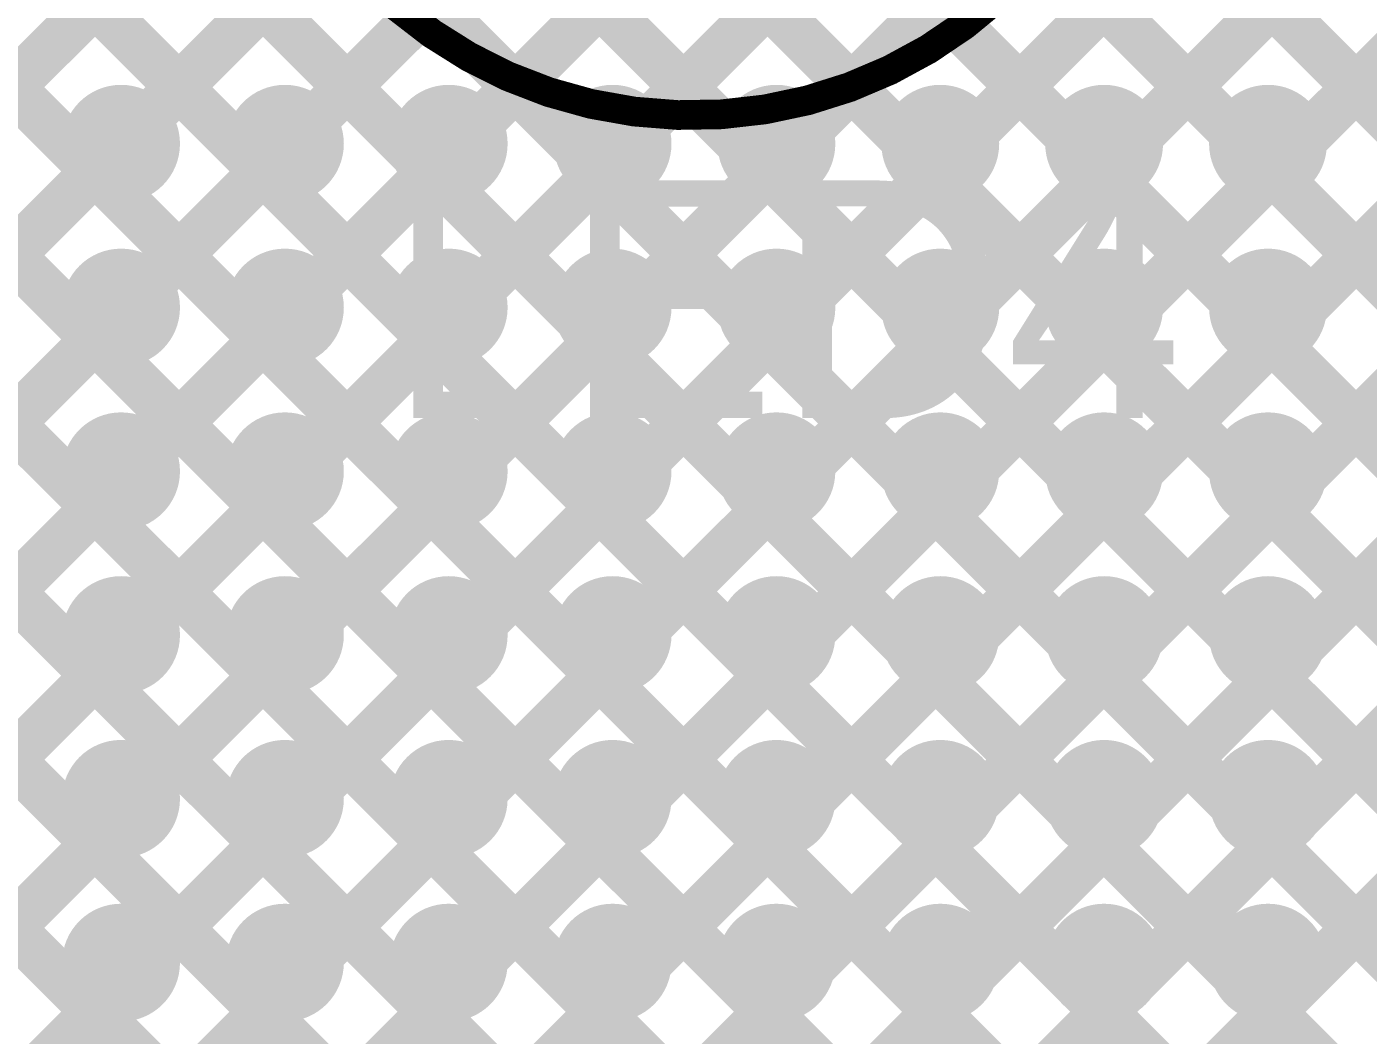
# Model space of a CAD drawing. Header units: millimetres. Extents: x -0.28 to 3.03, y -0.05 to 3.12.
# Drawn here: x 0.8594 to 1.085, y 0.2392 to 0.4088 of the extents above; entities that cross this region are included whole.
import ezdxf

# ---------------------------------------------------------------- set-up
doc = ezdxf.new("R2010")
doc.units = ezdxf.units.MM
doc.header["$MEASUREMENT"] = 0
for name, color, linetype in [('BottomLayer', 5, 'Continuous'), ('BottomSolder', 6, 'Continuous'), ('PadHoleLayer', 156, 'Continuous'), ('TopLayer', 1, 'Continuous'), ('TopOverlay', 2, 'Continuous'), ('TopSolder', 216, 'Continuous'), ('ViaHoleLayer', 16, 'Continuous')]:
    doc.layers.add(name, color=color, linetype=linetype)

# ---------------------------------------------------------------- blocks, each defined once
blk = doc.blocks.new('TH_LED_2')
at = {"layer": 'BottomLayer'}
blk.add_hatch(color=5, dxfattribs=at).paths.add_polyline_path([(-0.0815, 0.0315), (-0.0185, 0.0315), (-0.0185, -0.0315), (-0.0815, -0.0315)])
h = blk.add_hatch(color=5, dxfattribs=at)
edge = h.paths.add_edge_path()
edge.add_arc((0.05, 0), 0.0315, 0, 360)
at = {"layer": 'BottomSolder'}
blk.add_hatch(color=6, dxfattribs=at).paths.add_polyline_path([(-0.0855, 0.0355), (-0.0145, 0.0355), (-0.0145, -0.0355), (-0.0855, -0.0355)])
h = blk.add_hatch(color=6, dxfattribs=at)
edge = h.paths.add_edge_path()
edge.add_arc((0.05, 0), 0.0355, 0, 360)
at = {"layer": 'PadHoleLayer'}
h = blk.add_hatch(color=156, dxfattribs=at)
edge = h.paths.add_edge_path()
edge.add_arc((-0.05, 0), 0.01772, 0, 360)
h = blk.add_hatch(color=156, dxfattribs=at)
edge = h.paths.add_edge_path()
edge.add_arc((0.05, 0), 0.01772, 0, 360)
at = {"layer": 'TopLayer'}
blk.add_hatch(color=1, dxfattribs=at).paths.add_polyline_path([(-0.0815, 0.0315), (-0.0185, 0.0315), (-0.0185, -0.0315), (-0.0815, -0.0315)])
h = blk.add_hatch(color=1, dxfattribs=at)
edge = h.paths.add_edge_path()
edge.add_arc((0.05, 0), 0.0315, 0, 360)
at = {"layer": 'TopOverlay'}
h = blk.add_hatch(color=2, dxfattribs=at)
edge = h.paths.add_edge_path()
edge.add_arc((-0.05954, 0.05023), 0.0025, 0, 360)
h = blk.add_hatch(color=2, dxfattribs=at)
edge = h.paths.add_edge_path()
edge.add_arc((0.06927, 0.03565), 0.0025, 0, 360)
h = blk.add_hatch(color=2, dxfattribs=at)
edge = h.paths.add_edge_path()
edge.add_arc((0.098, 0.004), 0.0025, 0, 360)
for points in [[(0.1005, -0.012), (0.0955, -0.012), (0.0955, 0.004), (0.1005, 0.004)], [(-0.106, -0.0065), (-0.106, -0.0015), (-0.09, -0.0015), (-0.09, -0.0065)], [(0.09, -0.0065), (0.09, -0.0015), (0.106, -0.0015), (0.106, -0.0065)]]:
    blk.add_hatch(color=2, dxfattribs=at).paths.add_polyline_path(points)
h = blk.add_hatch(color=2, dxfattribs=at)
edge = h.paths.add_edge_path()
edge.add_arc((-0.106, -0.004), 0.0025, 0, 360)
h = blk.add_hatch(color=2, dxfattribs=at)
edge = h.paths.add_edge_path()
edge.add_arc((-0.09, -0.004), 0.0025, 0, 360)
h = blk.add_hatch(color=2, dxfattribs=at)
edge = h.paths.add_edge_path()
edge.add_arc((0.09, -0.004), 0.0025, 0, 360)
h = blk.add_hatch(color=2, dxfattribs=at)
edge = h.paths.add_edge_path()
edge.add_arc((0.106, -0.004), 0.0025, 0, 360)
h = blk.add_hatch(color=2, dxfattribs=at)
edge = h.paths.add_edge_path()
edge.add_arc((0.098, -0.012), 0.0025, 0, 360)
h = blk.add_hatch(color=2, dxfattribs=at)
edge = h.paths.add_edge_path()
edge.add_arc((0.06927, -0.03565), 0.0025, 0, 360)
h = blk.add_hatch(color=2, dxfattribs=at)
edge = h.paths.add_edge_path()
edge.add_arc((-0.05954, -0.05023), 0.0025, 0, 360)
at = {"layer": 'TopSolder'}
blk.add_hatch(color=216, dxfattribs=at).paths.add_polyline_path([(-0.0855, 0.0355), (-0.0145, 0.0355), (-0.0145, -0.0355), (-0.0855, -0.0355)])
h = blk.add_hatch(color=216, dxfattribs=at)
edge = h.paths.add_edge_path()
edge.add_arc((0.05, 0), 0.0355, 0, 360)
at = {"layer": 'TopOverlay', "const_width": 0.005}
for points in [[(-0.05954, 0.05023, -0.552963), (0.06927, 0.03565)], [(0.06927, -0.03565, -0.552963), (-0.05954, -0.05023)]]:
    blk.add_lwpolyline(points, format="xyb", dxfattribs=at)
at = {"layer": 'TopOverlay'}
for centre in [(-0.05954, 0.05023), (0.06927, 0.03565), (0.098, 0.004), (-0.106, -0.004), (-0.09, -0.004), (0.09, -0.004), (0.106, -0.004), (0.098, -0.012), (0.06927, -0.03565), (-0.05954, -0.05023)]:
    blk.add_circle(centre, 0.0025, dxfattribs=at)

msp = doc.modelspace()

# ---------------------------------------------------------------- hatches: boundary and pattern name
at = {"layer": 'BottomLayer'}
for points in [[(0.53961, 0.56867), (0.54527, 0.57433), (1.06586, 0.05373), (1.0602, 0.04808)], [(0.56789, 0.56867), (0.57355, 0.57433), (1.09415, 0.05373), (1.08849, 0.04808)], [(0.59618, 0.56867), (0.60184, 0.57433), (1.12243, 0.05373), (1.11677, 0.04808)], [(0.62446, 0.56867), (0.63012, 0.57433), (1.15071, 0.05373), (1.14506, 0.04808)], [(0.65275, 0.56867), (0.6584, 0.57433), (1.179, 0.05373), (1.17334, 0.04808)], [(0.68103, 0.56867), (0.68669, 0.57433), (1.20728, 0.05373), (1.20163, 0.04808)], [(0.70932, 0.56867), (0.71497, 0.57433), (1.23557, 0.05373), (1.22991, 0.04808)], [(0.96067, 0.45874), (0.96632, 0.4644), (1.37699, 0.05373), (1.37133, 0.04808)], [(0.72483, 0.09145), (0.71917, 0.09711), (1.08289, 0.46083), (1.08855, 0.45517)], [(0.73162, 0.06996), (0.72596, 0.07562), (1.11118, 0.46083), (1.11683, 0.45517)], [(0.75254, 0.06259), (0.74688, 0.06825), (1.13946, 0.46083), (1.14512, 0.45517)], [(0.76668, 0.04845), (0.76102, 0.05411), (1.16774, 0.46083), (1.1734, 0.45517)], [(0.79459, 0.04808), (0.78893, 0.05373), (1.19603, 0.46083), (1.20169, 0.45517)], [(0.82287, 0.04808), (0.81722, 0.05373), (1.22431, 0.46083), (1.22997, 0.45517)], [(0.85116, 0.04808), (0.8455, 0.05373), (1.2526, 0.46083), (1.25825, 0.45517)], [(0.87944, 0.04808), (0.87379, 0.05373), (1.28088, 0.46083), (1.28654, 0.45517)], [(0.6957, 0.14717), (0.69004, 0.15283), (0.98567, 0.44846), (0.99132, 0.4428)], [(1.04139, 0.43458), (1.04705, 0.44024), (1.43356, 0.05373), (1.4279, 0.04808)], [(0.72398, 0.14717), (0.71832, 0.15283), (1.00202, 0.43652), (1.00767, 0.43087)], [(0.96067, 0.43046), (0.96632, 0.43611), (1.3487, 0.05373), (1.34305, 0.04808)], [(0.61084, 0.14717), (0.60519, 0.15283), (0.88569, 0.43333), (0.89135, 0.42768)], [(0.63913, 0.14717), (0.63347, 0.15283), (0.91397, 0.43333), (0.91963, 0.42768)], [(0.66741, 0.14717), (0.66175, 0.15283), (0.94226, 0.43333), (0.94792, 0.42768)], [(0.72483, 0.11974), (0.71917, 0.12539), (1.02835, 0.43457), (1.034, 0.42891)], [(0.8786, 0.42768), (0.88425, 0.43333), (1.26385, 0.05373), (1.2582, 0.04808)], [(0.90688, 0.42768), (0.91254, 0.43333), (1.29214, 0.05373), (1.28648, 0.04808)], [(0.93516, 0.42768), (0.94082, 0.43333), (1.32042, 0.05373), (1.31476, 0.04808)], [(1.01998, 0.42771), (1.02564, 0.43337), (1.40527, 0.05373), (1.39962, 0.04808)]]:
    msp.add_hatch(color=5, dxfattribs=at).paths.add_polyline_path(points)
h = msp.add_hatch(color=5, dxfattribs=at)
edge = h.paths.add_edge_path()
edge.add_arc((0.87524, 0.38917), 0.00886, 0, 360)
h = msp.add_hatch(color=5, dxfattribs=at)
edge = h.paths.add_edge_path()
edge.add_arc((0.9028, 0.38917), 0.00886, 0, 360)
h = msp.add_hatch(color=5, dxfattribs=at)
edge = h.paths.add_edge_path()
edge.add_arc((0.93035, 0.38917), 0.00886, 0, 360)
h = msp.add_hatch(color=5, dxfattribs=at)
edge = h.paths.add_edge_path()
edge.add_arc((0.95791, 0.38917), 0.00886, 0, 360)
h = msp.add_hatch(color=5, dxfattribs=at)
edge = h.paths.add_edge_path()
edge.add_arc((0.98547, 0.38917), 0.00886, 0, 360)
h = msp.add_hatch(color=5, dxfattribs=at)
edge = h.paths.add_edge_path()
edge.add_arc((1.01303, 0.38917), 0.00886, 0, 360)
h = msp.add_hatch(color=5, dxfattribs=at)
edge = h.paths.add_edge_path()
edge.add_arc((1.04059, 0.38917), 0.00886, 0, 360)
h = msp.add_hatch(color=5, dxfattribs=at)
edge = h.paths.add_edge_path()
edge.add_arc((1.06815, 0.38917), 0.00886, 0, 360)
h = msp.add_hatch(color=5, dxfattribs=at)
edge = h.paths.add_edge_path()
edge.add_arc((0.87524, 0.36161), 0.00886, 0, 360)
h = msp.add_hatch(color=5, dxfattribs=at)
edge = h.paths.add_edge_path()
edge.add_arc((0.9028, 0.36161), 0.00886, 0, 360)
h = msp.add_hatch(color=5, dxfattribs=at)
edge = h.paths.add_edge_path()
edge.add_arc((0.93035, 0.36161), 0.00886, 0, 360)
h = msp.add_hatch(color=5, dxfattribs=at)
edge = h.paths.add_edge_path()
edge.add_arc((0.95791, 0.36161), 0.00886, 0, 360)
h = msp.add_hatch(color=5, dxfattribs=at)
edge = h.paths.add_edge_path()
edge.add_arc((0.98547, 0.36161), 0.00886, 0, 360)
h = msp.add_hatch(color=5, dxfattribs=at)
edge = h.paths.add_edge_path()
edge.add_arc((1.01303, 0.36161), 0.00886, 0, 360)
h = msp.add_hatch(color=5, dxfattribs=at)
edge = h.paths.add_edge_path()
edge.add_arc((1.04059, 0.36161), 0.00886, 0, 360)
h = msp.add_hatch(color=5, dxfattribs=at)
edge = h.paths.add_edge_path()
edge.add_arc((1.06815, 0.36161), 0.00886, 0, 360)
h = msp.add_hatch(color=5, dxfattribs=at)
edge = h.paths.add_edge_path()
edge.add_arc((0.87524, 0.33406), 0.00886, 0, 360)
h = msp.add_hatch(color=5, dxfattribs=at)
edge = h.paths.add_edge_path()
edge.add_arc((0.9028, 0.33406), 0.00886, 0, 360)
h = msp.add_hatch(color=5, dxfattribs=at)
edge = h.paths.add_edge_path()
edge.add_arc((0.93035, 0.33406), 0.00886, 0, 360)
h = msp.add_hatch(color=5, dxfattribs=at)
edge = h.paths.add_edge_path()
edge.add_arc((0.95791, 0.33406), 0.00886, 0, 360)
h = msp.add_hatch(color=5, dxfattribs=at)
edge = h.paths.add_edge_path()
edge.add_arc((0.98547, 0.33406), 0.00886, 0, 360)
h = msp.add_hatch(color=5, dxfattribs=at)
edge = h.paths.add_edge_path()
edge.add_arc((1.01303, 0.33406), 0.00886, 0, 360)
h = msp.add_hatch(color=5, dxfattribs=at)
edge = h.paths.add_edge_path()
edge.add_arc((1.04059, 0.33406), 0.00886, 0, 360)
h = msp.add_hatch(color=5, dxfattribs=at)
edge = h.paths.add_edge_path()
edge.add_arc((1.06815, 0.33406), 0.00886, 0, 360)
h = msp.add_hatch(color=5, dxfattribs=at)
edge = h.paths.add_edge_path()
edge.add_arc((0.87524, 0.3065), 0.00886, 0, 360)
h = msp.add_hatch(color=5, dxfattribs=at)
edge = h.paths.add_edge_path()
edge.add_arc((0.9028, 0.3065), 0.00886, 0, 360)
h = msp.add_hatch(color=5, dxfattribs=at)
edge = h.paths.add_edge_path()
edge.add_arc((0.93035, 0.3065), 0.00886, 0, 360)
h = msp.add_hatch(color=5, dxfattribs=at)
edge = h.paths.add_edge_path()
edge.add_arc((0.95791, 0.3065), 0.00886, 0, 360)
h = msp.add_hatch(color=5, dxfattribs=at)
edge = h.paths.add_edge_path()
edge.add_arc((0.98547, 0.3065), 0.00886, 0, 360)
h = msp.add_hatch(color=5, dxfattribs=at)
edge = h.paths.add_edge_path()
edge.add_arc((1.01303, 0.3065), 0.00886, 0, 360)
h = msp.add_hatch(color=5, dxfattribs=at)
edge = h.paths.add_edge_path()
edge.add_arc((1.04059, 0.3065), 0.00886, 0, 360)
h = msp.add_hatch(color=5, dxfattribs=at)
edge = h.paths.add_edge_path()
edge.add_arc((1.06815, 0.3065), 0.00886, 0, 360)
h = msp.add_hatch(color=5, dxfattribs=at)
edge = h.paths.add_edge_path()
edge.add_arc((0.87524, 0.27894), 0.00886, 0, 360)
h = msp.add_hatch(color=5, dxfattribs=at)
edge = h.paths.add_edge_path()
edge.add_arc((0.9028, 0.27894), 0.00886, 0, 360)
h = msp.add_hatch(color=5, dxfattribs=at)
edge = h.paths.add_edge_path()
edge.add_arc((0.93035, 0.27894), 0.00886, 0, 360)
h = msp.add_hatch(color=5, dxfattribs=at)
edge = h.paths.add_edge_path()
edge.add_arc((0.95791, 0.27894), 0.00886, 0, 360)
h = msp.add_hatch(color=5, dxfattribs=at)
edge = h.paths.add_edge_path()
edge.add_arc((0.98547, 0.27894), 0.00886, 0, 360)
h = msp.add_hatch(color=5, dxfattribs=at)
edge = h.paths.add_edge_path()
edge.add_arc((1.01303, 0.27894), 0.00886, 0, 360)
h = msp.add_hatch(color=5, dxfattribs=at)
edge = h.paths.add_edge_path()
edge.add_arc((1.04059, 0.27894), 0.00886, 0, 360)
h = msp.add_hatch(color=5, dxfattribs=at)
edge = h.paths.add_edge_path()
edge.add_arc((1.06815, 0.27894), 0.00886, 0, 360)
h = msp.add_hatch(color=5, dxfattribs=at)
edge = h.paths.add_edge_path()
edge.add_arc((0.87524, 0.25138), 0.00886, 0, 360)
h = msp.add_hatch(color=5, dxfattribs=at)
edge = h.paths.add_edge_path()
edge.add_arc((0.9028, 0.25138), 0.00886, 0, 360)
h = msp.add_hatch(color=5, dxfattribs=at)
edge = h.paths.add_edge_path()
edge.add_arc((0.93035, 0.25138), 0.00886, 0, 360)
h = msp.add_hatch(color=5, dxfattribs=at)
edge = h.paths.add_edge_path()
edge.add_arc((0.95791, 0.25138), 0.00886, 0, 360)
h = msp.add_hatch(color=5, dxfattribs=at)
edge = h.paths.add_edge_path()
edge.add_arc((0.98547, 0.25138), 0.00886, 0, 360)
h = msp.add_hatch(color=5, dxfattribs=at)
edge = h.paths.add_edge_path()
edge.add_arc((1.01303, 0.25138), 0.00886, 0, 360)
h = msp.add_hatch(color=5, dxfattribs=at)
edge = h.paths.add_edge_path()
edge.add_arc((1.04059, 0.25138), 0.00886, 0, 360)
h = msp.add_hatch(color=5, dxfattribs=at)
edge = h.paths.add_edge_path()
edge.add_arc((1.06815, 0.25138), 0.00886, 0, 360)
at = {"layer": 'BottomSolder'}
h = msp.add_hatch(color=6, dxfattribs=at)
edge = h.paths.add_edge_path()
edge.add_arc((0.87524, 0.38917), 0.00991, 0, 360)
h = msp.add_hatch(color=6, dxfattribs=at)
edge = h.paths.add_edge_path()
edge.add_arc((0.9028, 0.38917), 0.00991, 0, 360)
h = msp.add_hatch(color=6, dxfattribs=at)
edge = h.paths.add_edge_path()
edge.add_arc((0.93035, 0.38917), 0.00991, 0, 360)
h = msp.add_hatch(color=6, dxfattribs=at)
edge = h.paths.add_edge_path()
edge.add_arc((0.95791, 0.38917), 0.00991, 0, 360)
h = msp.add_hatch(color=6, dxfattribs=at)
edge = h.paths.add_edge_path()
edge.add_arc((0.98547, 0.38917), 0.00991, 0, 360)
h = msp.add_hatch(color=6, dxfattribs=at)
edge = h.paths.add_edge_path()
edge.add_arc((1.01303, 0.38917), 0.00991, 0, 360)
h = msp.add_hatch(color=6, dxfattribs=at)
edge = h.paths.add_edge_path()
edge.add_arc((1.04059, 0.38917), 0.00991, 0, 360)
h = msp.add_hatch(color=6, dxfattribs=at)
edge = h.paths.add_edge_path()
edge.add_arc((1.06815, 0.38917), 0.00991, 0, 360)
h = msp.add_hatch(color=6, dxfattribs=at)
edge = h.paths.add_edge_path()
edge.add_arc((0.87524, 0.36161), 0.00991, 0, 360)
h = msp.add_hatch(color=6, dxfattribs=at)
edge = h.paths.add_edge_path()
edge.add_arc((0.9028, 0.36161), 0.00991, 0, 360)
h = msp.add_hatch(color=6, dxfattribs=at)
edge = h.paths.add_edge_path()
edge.add_arc((0.93035, 0.36161), 0.00991, 0, 360)
h = msp.add_hatch(color=6, dxfattribs=at)
edge = h.paths.add_edge_path()
edge.add_arc((0.95791, 0.36161), 0.00991, 0, 360)
h = msp.add_hatch(color=6, dxfattribs=at)
edge = h.paths.add_edge_path()
edge.add_arc((0.98547, 0.36161), 0.00991, 0, 360)
h = msp.add_hatch(color=6, dxfattribs=at)
edge = h.paths.add_edge_path()
edge.add_arc((1.01303, 0.36161), 0.00991, 0, 360)
h = msp.add_hatch(color=6, dxfattribs=at)
edge = h.paths.add_edge_path()
edge.add_arc((1.04059, 0.36161), 0.00991, 0, 360)
h = msp.add_hatch(color=6, dxfattribs=at)
edge = h.paths.add_edge_path()
edge.add_arc((1.06815, 0.36161), 0.00991, 0, 360)
h = msp.add_hatch(color=6, dxfattribs=at)
edge = h.paths.add_edge_path()
edge.add_arc((0.87524, 0.33406), 0.00991, 0, 360)
h = msp.add_hatch(color=6, dxfattribs=at)
edge = h.paths.add_edge_path()
edge.add_arc((0.9028, 0.33406), 0.00991, 0, 360)
h = msp.add_hatch(color=6, dxfattribs=at)
edge = h.paths.add_edge_path()
edge.add_arc((0.93035, 0.33406), 0.00991, 0, 360)
h = msp.add_hatch(color=6, dxfattribs=at)
edge = h.paths.add_edge_path()
edge.add_arc((0.95791, 0.33406), 0.00991, 0, 360)
h = msp.add_hatch(color=6, dxfattribs=at)
edge = h.paths.add_edge_path()
edge.add_arc((0.98547, 0.33406), 0.00991, 0, 360)
h = msp.add_hatch(color=6, dxfattribs=at)
edge = h.paths.add_edge_path()
edge.add_arc((1.01303, 0.33406), 0.00991, 0, 360)
h = msp.add_hatch(color=6, dxfattribs=at)
edge = h.paths.add_edge_path()
edge.add_arc((1.04059, 0.33406), 0.00991, 0, 360)
h = msp.add_hatch(color=6, dxfattribs=at)
edge = h.paths.add_edge_path()
edge.add_arc((1.06815, 0.33406), 0.00991, 0, 360)
h = msp.add_hatch(color=6, dxfattribs=at)
edge = h.paths.add_edge_path()
edge.add_arc((0.87524, 0.3065), 0.00991, 0, 360)
h = msp.add_hatch(color=6, dxfattribs=at)
edge = h.paths.add_edge_path()
edge.add_arc((0.9028, 0.3065), 0.00991, 0, 360)
h = msp.add_hatch(color=6, dxfattribs=at)
edge = h.paths.add_edge_path()
edge.add_arc((0.93035, 0.3065), 0.00991, 0, 360)
h = msp.add_hatch(color=6, dxfattribs=at)
edge = h.paths.add_edge_path()
edge.add_arc((0.95791, 0.3065), 0.00991, 0, 360)
h = msp.add_hatch(color=6, dxfattribs=at)
edge = h.paths.add_edge_path()
edge.add_arc((0.98547, 0.3065), 0.00991, 0, 360)
h = msp.add_hatch(color=6, dxfattribs=at)
edge = h.paths.add_edge_path()
edge.add_arc((1.01303, 0.3065), 0.00991, 0, 360)
h = msp.add_hatch(color=6, dxfattribs=at)
edge = h.paths.add_edge_path()
edge.add_arc((1.04059, 0.3065), 0.00991, 0, 360)
h = msp.add_hatch(color=6, dxfattribs=at)
edge = h.paths.add_edge_path()
edge.add_arc((1.06815, 0.3065), 0.00991, 0, 360)
h = msp.add_hatch(color=6, dxfattribs=at)
edge = h.paths.add_edge_path()
edge.add_arc((0.87524, 0.27894), 0.00991, 0, 360)
h = msp.add_hatch(color=6, dxfattribs=at)
edge = h.paths.add_edge_path()
edge.add_arc((0.9028, 0.27894), 0.00991, 0, 360)
h = msp.add_hatch(color=6, dxfattribs=at)
edge = h.paths.add_edge_path()
edge.add_arc((0.93035, 0.27894), 0.00991, 0, 360)
h = msp.add_hatch(color=6, dxfattribs=at)
edge = h.paths.add_edge_path()
edge.add_arc((0.95791, 0.27894), 0.00991, 0, 360)
h = msp.add_hatch(color=6, dxfattribs=at)
edge = h.paths.add_edge_path()
edge.add_arc((0.98547, 0.27894), 0.00991, 0, 360)
h = msp.add_hatch(color=6, dxfattribs=at)
edge = h.paths.add_edge_path()
edge.add_arc((1.01303, 0.27894), 0.00991, 0, 360)
h = msp.add_hatch(color=6, dxfattribs=at)
edge = h.paths.add_edge_path()
edge.add_arc((1.04059, 0.27894), 0.00991, 0, 360)
h = msp.add_hatch(color=6, dxfattribs=at)
edge = h.paths.add_edge_path()
edge.add_arc((1.06815, 0.27894), 0.00991, 0, 360)
h = msp.add_hatch(color=6, dxfattribs=at)
edge = h.paths.add_edge_path()
edge.add_arc((0.87524, 0.25138), 0.00991, 0, 360)
h = msp.add_hatch(color=6, dxfattribs=at)
edge = h.paths.add_edge_path()
edge.add_arc((0.9028, 0.25138), 0.00991, 0, 360)
h = msp.add_hatch(color=6, dxfattribs=at)
edge = h.paths.add_edge_path()
edge.add_arc((0.93035, 0.25138), 0.00991, 0, 360)
h = msp.add_hatch(color=6, dxfattribs=at)
edge = h.paths.add_edge_path()
edge.add_arc((0.95791, 0.25138), 0.00991, 0, 360)
h = msp.add_hatch(color=6, dxfattribs=at)
edge = h.paths.add_edge_path()
edge.add_arc((0.98547, 0.25138), 0.00991, 0, 360)
h = msp.add_hatch(color=6, dxfattribs=at)
edge = h.paths.add_edge_path()
edge.add_arc((1.01303, 0.25138), 0.00991, 0, 360)
h = msp.add_hatch(color=6, dxfattribs=at)
edge = h.paths.add_edge_path()
edge.add_arc((1.04059, 0.25138), 0.00991, 0, 360)
h = msp.add_hatch(color=6, dxfattribs=at)
edge = h.paths.add_edge_path()
edge.add_arc((1.06815, 0.25138), 0.00991, 0, 360)
at = {"layer": 'TopLayer'}
for points in [[(0.54117, 0.73682), (0.54683, 0.74247), (1.23617, 0.05313), (1.23052, 0.04747)], [(0.54117, 0.70853), (0.54683, 0.71419), (1.20789, 0.05313), (1.20223, 0.04747)], [(0.7413, 0.07964), (0.73564, 0.0853), (1.19718, 0.54683), (1.20283, 0.54117)], [(0.7413, 0.05136), (0.73564, 0.05701), (1.22546, 0.54683), (1.23112, 0.54117)], [(0.7413, 0.10792), (0.73564, 0.11358), (1.16889, 0.54683), (1.17455, 0.54117)], [(0.7657, 0.04747), (0.76004, 0.05313), (1.25374, 0.54683), (1.2594, 0.54117)], [(0.79398, 0.04747), (0.78833, 0.05313), (1.28203, 0.54683), (1.28769, 0.54117)], [(0.82227, 0.04747), (0.81661, 0.05313), (1.28693, 0.52344), (1.29259, 0.51779)], [(0.85055, 0.04747), (0.8449, 0.05313), (1.28643, 0.49466), (1.29209, 0.48901)], [(0.73564, 0.48577), (0.7413, 0.49143), (1.1796, 0.05313), (1.17395, 0.04747)], [(0.87884, 0.04747), (0.87318, 0.05313), (1.29242, 0.47237), (1.29808, 0.46671)], [(0.73564, 0.45749), (0.7413, 0.46315), (1.15132, 0.05313), (1.14566, 0.04747)], [(0.96067, 0.45874), (0.96632, 0.4644), (1.37759, 0.05313), (1.37194, 0.04747)], [(0.7413, 0.19278), (0.73564, 0.19843), (0.98567, 0.44846), (0.99132, 0.4428)], [(1.04139, 0.43458), (1.04705, 0.44024), (1.43416, 0.05313), (1.42851, 0.04747)], [(0.7413, 0.16449), (0.73564, 0.17015), (1.00202, 0.43652), (1.00767, 0.43087)], [(0.96067, 0.43046), (0.96632, 0.43611), (1.34931, 0.05313), (1.34365, 0.04747)], [(0.73564, 0.42921), (0.7413, 0.43486), (1.12304, 0.05313), (1.11738, 0.04747)], [(0.7413, 0.13621), (0.73564, 0.14187), (1.02835, 0.43457), (1.034, 0.42891)], [(0.7413, 0.24935), (0.73564, 0.255), (0.91397, 0.43333), (0.91963, 0.42768)], [(0.7413, 0.27763), (0.73564, 0.28329), (0.88569, 0.43333), (0.89135, 0.42768)], [(0.7413, 0.22106), (0.73564, 0.22672), (0.94226, 0.43333), (0.94792, 0.42768)], [(0.8786, 0.42768), (0.88425, 0.43333), (1.26446, 0.05313), (1.2588, 0.04747)], [(0.90688, 0.42768), (0.91254, 0.43333), (1.29274, 0.05313), (1.28709, 0.04747)], [(0.93516, 0.42768), (0.94082, 0.43333), (1.32103, 0.05313), (1.31537, 0.04747)], [(1.01998, 0.42771), (1.02564, 0.43337), (1.40588, 0.05313), (1.40022, 0.04747)], [(0.73564, 0.40092), (0.7413, 0.40658), (1.09475, 0.05313), (1.08909, 0.04747)], [(0.73564, 0.37264), (0.7413, 0.37829), (1.06647, 0.05313), (1.06081, 0.04747)]]:
    msp.add_hatch(color=1, dxfattribs=at).paths.add_polyline_path(points)
h = msp.add_hatch(color=1, dxfattribs=at)
edge = h.paths.add_edge_path()
edge.add_arc((0.87524, 0.38917), 0.00886, 0, 360)
h = msp.add_hatch(color=1, dxfattribs=at)
edge = h.paths.add_edge_path()
edge.add_arc((0.9028, 0.38917), 0.00886, 0, 360)
h = msp.add_hatch(color=1, dxfattribs=at)
edge = h.paths.add_edge_path()
edge.add_arc((0.93035, 0.38917), 0.00886, 0, 360)
h = msp.add_hatch(color=1, dxfattribs=at)
edge = h.paths.add_edge_path()
edge.add_arc((0.95791, 0.38917), 0.00886, 0, 360)
h = msp.add_hatch(color=1, dxfattribs=at)
edge = h.paths.add_edge_path()
edge.add_arc((0.98547, 0.38917), 0.00886, 0, 360)
h = msp.add_hatch(color=1, dxfattribs=at)
edge = h.paths.add_edge_path()
edge.add_arc((1.01303, 0.38917), 0.00886, 0, 360)
h = msp.add_hatch(color=1, dxfattribs=at)
edge = h.paths.add_edge_path()
edge.add_arc((1.04059, 0.38917), 0.00886, 0, 360)
h = msp.add_hatch(color=1, dxfattribs=at)
edge = h.paths.add_edge_path()
edge.add_arc((1.06815, 0.38917), 0.00886, 0, 360)
h = msp.add_hatch(color=1, dxfattribs=at)
edge = h.paths.add_edge_path()
edge.add_arc((0.87524, 0.36161), 0.00886, 0, 360)
h = msp.add_hatch(color=1, dxfattribs=at)
edge = h.paths.add_edge_path()
edge.add_arc((0.9028, 0.36161), 0.00886, 0, 360)
h = msp.add_hatch(color=1, dxfattribs=at)
edge = h.paths.add_edge_path()
edge.add_arc((0.93035, 0.36161), 0.00886, 0, 360)
h = msp.add_hatch(color=1, dxfattribs=at)
edge = h.paths.add_edge_path()
edge.add_arc((0.95791, 0.36161), 0.00886, 0, 360)
h = msp.add_hatch(color=1, dxfattribs=at)
edge = h.paths.add_edge_path()
edge.add_arc((0.98547, 0.36161), 0.00886, 0, 360)
h = msp.add_hatch(color=1, dxfattribs=at)
edge = h.paths.add_edge_path()
edge.add_arc((1.01303, 0.36161), 0.00886, 0, 360)
h = msp.add_hatch(color=1, dxfattribs=at)
edge = h.paths.add_edge_path()
edge.add_arc((1.04059, 0.36161), 0.00886, 0, 360)
h = msp.add_hatch(color=1, dxfattribs=at)
edge = h.paths.add_edge_path()
edge.add_arc((1.06815, 0.36161), 0.00886, 0, 360)
h = msp.add_hatch(color=1, dxfattribs=at)
edge = h.paths.add_edge_path()
edge.add_arc((0.87524, 0.33406), 0.00886, 0, 360)
h = msp.add_hatch(color=1, dxfattribs=at)
edge = h.paths.add_edge_path()
edge.add_arc((0.9028, 0.33406), 0.00886, 0, 360)
h = msp.add_hatch(color=1, dxfattribs=at)
edge = h.paths.add_edge_path()
edge.add_arc((0.93035, 0.33406), 0.00886, 0, 360)
h = msp.add_hatch(color=1, dxfattribs=at)
edge = h.paths.add_edge_path()
edge.add_arc((0.95791, 0.33406), 0.00886, 0, 360)
h = msp.add_hatch(color=1, dxfattribs=at)
edge = h.paths.add_edge_path()
edge.add_arc((0.98547, 0.33406), 0.00886, 0, 360)
h = msp.add_hatch(color=1, dxfattribs=at)
edge = h.paths.add_edge_path()
edge.add_arc((1.01303, 0.33406), 0.00886, 0, 360)
h = msp.add_hatch(color=1, dxfattribs=at)
edge = h.paths.add_edge_path()
edge.add_arc((1.04059, 0.33406), 0.00886, 0, 360)
h = msp.add_hatch(color=1, dxfattribs=at)
edge = h.paths.add_edge_path()
edge.add_arc((1.06815, 0.33406), 0.00886, 0, 360)
h = msp.add_hatch(color=1, dxfattribs=at)
edge = h.paths.add_edge_path()
edge.add_arc((0.87524, 0.3065), 0.00886, 0, 360)
h = msp.add_hatch(color=1, dxfattribs=at)
edge = h.paths.add_edge_path()
edge.add_arc((0.9028, 0.3065), 0.00886, 0, 360)
h = msp.add_hatch(color=1, dxfattribs=at)
edge = h.paths.add_edge_path()
edge.add_arc((0.93035, 0.3065), 0.00886, 0, 360)
h = msp.add_hatch(color=1, dxfattribs=at)
edge = h.paths.add_edge_path()
edge.add_arc((0.95791, 0.3065), 0.00886, 0, 360)
h = msp.add_hatch(color=1, dxfattribs=at)
edge = h.paths.add_edge_path()
edge.add_arc((0.98547, 0.3065), 0.00886, 0, 360)
h = msp.add_hatch(color=1, dxfattribs=at)
edge = h.paths.add_edge_path()
edge.add_arc((1.01303, 0.3065), 0.00886, 0, 360)
h = msp.add_hatch(color=1, dxfattribs=at)
edge = h.paths.add_edge_path()
edge.add_arc((1.04059, 0.3065), 0.00886, 0, 360)
h = msp.add_hatch(color=1, dxfattribs=at)
edge = h.paths.add_edge_path()
edge.add_arc((1.06815, 0.3065), 0.00886, 0, 360)
h = msp.add_hatch(color=1, dxfattribs=at)
edge = h.paths.add_edge_path()
edge.add_arc((0.87524, 0.27894), 0.00886, 0, 360)
h = msp.add_hatch(color=1, dxfattribs=at)
edge = h.paths.add_edge_path()
edge.add_arc((0.9028, 0.27894), 0.00886, 0, 360)
h = msp.add_hatch(color=1, dxfattribs=at)
edge = h.paths.add_edge_path()
edge.add_arc((0.93035, 0.27894), 0.00886, 0, 360)
h = msp.add_hatch(color=1, dxfattribs=at)
edge = h.paths.add_edge_path()
edge.add_arc((0.95791, 0.27894), 0.00886, 0, 360)
h = msp.add_hatch(color=1, dxfattribs=at)
edge = h.paths.add_edge_path()
edge.add_arc((0.98547, 0.27894), 0.00886, 0, 360)
h = msp.add_hatch(color=1, dxfattribs=at)
edge = h.paths.add_edge_path()
edge.add_arc((1.01303, 0.27894), 0.00886, 0, 360)
h = msp.add_hatch(color=1, dxfattribs=at)
edge = h.paths.add_edge_path()
edge.add_arc((1.04059, 0.27894), 0.00886, 0, 360)
h = msp.add_hatch(color=1, dxfattribs=at)
edge = h.paths.add_edge_path()
edge.add_arc((1.06815, 0.27894), 0.00886, 0, 360)
h = msp.add_hatch(color=1, dxfattribs=at)
edge = h.paths.add_edge_path()
edge.add_arc((0.87524, 0.25138), 0.00886, 0, 360)
h = msp.add_hatch(color=1, dxfattribs=at)
edge = h.paths.add_edge_path()
edge.add_arc((0.9028, 0.25138), 0.00886, 0, 360)
h = msp.add_hatch(color=1, dxfattribs=at)
edge = h.paths.add_edge_path()
edge.add_arc((0.93035, 0.25138), 0.00886, 0, 360)
h = msp.add_hatch(color=1, dxfattribs=at)
edge = h.paths.add_edge_path()
edge.add_arc((0.95791, 0.25138), 0.00886, 0, 360)
h = msp.add_hatch(color=1, dxfattribs=at)
edge = h.paths.add_edge_path()
edge.add_arc((0.98547, 0.25138), 0.00886, 0, 360)
h = msp.add_hatch(color=1, dxfattribs=at)
edge = h.paths.add_edge_path()
edge.add_arc((1.01303, 0.25138), 0.00886, 0, 360)
h = msp.add_hatch(color=1, dxfattribs=at)
edge = h.paths.add_edge_path()
edge.add_arc((1.04059, 0.25138), 0.00886, 0, 360)
h = msp.add_hatch(color=1, dxfattribs=at)
edge = h.paths.add_edge_path()
edge.add_arc((1.06815, 0.25138), 0.00886, 0, 360)
at = {"layer": 'TopSolder'}
h = msp.add_hatch(color=216, dxfattribs=at)
edge = h.paths.add_edge_path()
edge.add_arc((0.87524, 0.38917), 0.00991, 0, 360)
h = msp.add_hatch(color=216, dxfattribs=at)
edge = h.paths.add_edge_path()
edge.add_arc((0.9028, 0.38917), 0.00991, 0, 360)
h = msp.add_hatch(color=216, dxfattribs=at)
edge = h.paths.add_edge_path()
edge.add_arc((0.93035, 0.38917), 0.00991, 0, 360)
h = msp.add_hatch(color=216, dxfattribs=at)
edge = h.paths.add_edge_path()
edge.add_arc((0.95791, 0.38917), 0.00991, 0, 360)
h = msp.add_hatch(color=216, dxfattribs=at)
edge = h.paths.add_edge_path()
edge.add_arc((0.98547, 0.38917), 0.00991, 0, 360)
h = msp.add_hatch(color=216, dxfattribs=at)
edge = h.paths.add_edge_path()
edge.add_arc((1.01303, 0.38917), 0.00991, 0, 360)
h = msp.add_hatch(color=216, dxfattribs=at)
edge = h.paths.add_edge_path()
edge.add_arc((1.04059, 0.38917), 0.00991, 0, 360)
h = msp.add_hatch(color=216, dxfattribs=at)
edge = h.paths.add_edge_path()
edge.add_arc((1.06815, 0.38917), 0.00991, 0, 360)
h = msp.add_hatch(color=216, dxfattribs=at)
edge = h.paths.add_edge_path()
edge.add_arc((0.87524, 0.36161), 0.00991, 0, 360)
h = msp.add_hatch(color=216, dxfattribs=at)
edge = h.paths.add_edge_path()
edge.add_arc((0.9028, 0.36161), 0.00991, 0, 360)
h = msp.add_hatch(color=216, dxfattribs=at)
edge = h.paths.add_edge_path()
edge.add_arc((0.93035, 0.36161), 0.00991, 0, 360)
h = msp.add_hatch(color=216, dxfattribs=at)
edge = h.paths.add_edge_path()
edge.add_arc((0.95791, 0.36161), 0.00991, 0, 360)
h = msp.add_hatch(color=216, dxfattribs=at)
edge = h.paths.add_edge_path()
edge.add_arc((0.98547, 0.36161), 0.00991, 0, 360)
h = msp.add_hatch(color=216, dxfattribs=at)
edge = h.paths.add_edge_path()
edge.add_arc((1.01303, 0.36161), 0.00991, 0, 360)
h = msp.add_hatch(color=216, dxfattribs=at)
edge = h.paths.add_edge_path()
edge.add_arc((1.04059, 0.36161), 0.00991, 0, 360)
h = msp.add_hatch(color=216, dxfattribs=at)
edge = h.paths.add_edge_path()
edge.add_arc((1.06815, 0.36161), 0.00991, 0, 360)
h = msp.add_hatch(color=216, dxfattribs=at)
edge = h.paths.add_edge_path()
edge.add_arc((0.87524, 0.33406), 0.00991, 0, 360)
h = msp.add_hatch(color=216, dxfattribs=at)
edge = h.paths.add_edge_path()
edge.add_arc((0.9028, 0.33406), 0.00991, 0, 360)
h = msp.add_hatch(color=216, dxfattribs=at)
edge = h.paths.add_edge_path()
edge.add_arc((0.93035, 0.33406), 0.00991, 0, 360)
h = msp.add_hatch(color=216, dxfattribs=at)
edge = h.paths.add_edge_path()
edge.add_arc((0.95791, 0.33406), 0.00991, 0, 360)
h = msp.add_hatch(color=216, dxfattribs=at)
edge = h.paths.add_edge_path()
edge.add_arc((0.98547, 0.33406), 0.00991, 0, 360)
h = msp.add_hatch(color=216, dxfattribs=at)
edge = h.paths.add_edge_path()
edge.add_arc((1.01303, 0.33406), 0.00991, 0, 360)
h = msp.add_hatch(color=216, dxfattribs=at)
edge = h.paths.add_edge_path()
edge.add_arc((1.04059, 0.33406), 0.00991, 0, 360)
h = msp.add_hatch(color=216, dxfattribs=at)
edge = h.paths.add_edge_path()
edge.add_arc((1.06815, 0.33406), 0.00991, 0, 360)
h = msp.add_hatch(color=216, dxfattribs=at)
edge = h.paths.add_edge_path()
edge.add_arc((0.87524, 0.3065), 0.00991, 0, 360)
h = msp.add_hatch(color=216, dxfattribs=at)
edge = h.paths.add_edge_path()
edge.add_arc((0.9028, 0.3065), 0.00991, 0, 360)
h = msp.add_hatch(color=216, dxfattribs=at)
edge = h.paths.add_edge_path()
edge.add_arc((0.93035, 0.3065), 0.00991, 0, 360)
h = msp.add_hatch(color=216, dxfattribs=at)
edge = h.paths.add_edge_path()
edge.add_arc((0.95791, 0.3065), 0.00991, 0, 360)
h = msp.add_hatch(color=216, dxfattribs=at)
edge = h.paths.add_edge_path()
edge.add_arc((0.98547, 0.3065), 0.00991, 0, 360)
h = msp.add_hatch(color=216, dxfattribs=at)
edge = h.paths.add_edge_path()
edge.add_arc((1.01303, 0.3065), 0.00991, 0, 360)
h = msp.add_hatch(color=216, dxfattribs=at)
edge = h.paths.add_edge_path()
edge.add_arc((1.04059, 0.3065), 0.00991, 0, 360)
h = msp.add_hatch(color=216, dxfattribs=at)
edge = h.paths.add_edge_path()
edge.add_arc((1.06815, 0.3065), 0.00991, 0, 360)
h = msp.add_hatch(color=216, dxfattribs=at)
edge = h.paths.add_edge_path()
edge.add_arc((0.87524, 0.27894), 0.00991, 0, 360)
h = msp.add_hatch(color=216, dxfattribs=at)
edge = h.paths.add_edge_path()
edge.add_arc((0.9028, 0.27894), 0.00991, 0, 360)
h = msp.add_hatch(color=216, dxfattribs=at)
edge = h.paths.add_edge_path()
edge.add_arc((0.93035, 0.27894), 0.00991, 0, 360)
h = msp.add_hatch(color=216, dxfattribs=at)
edge = h.paths.add_edge_path()
edge.add_arc((0.95791, 0.27894), 0.00991, 0, 360)
h = msp.add_hatch(color=216, dxfattribs=at)
edge = h.paths.add_edge_path()
edge.add_arc((0.98547, 0.27894), 0.00991, 0, 360)
h = msp.add_hatch(color=216, dxfattribs=at)
edge = h.paths.add_edge_path()
edge.add_arc((1.01303, 0.27894), 0.00991, 0, 360)
h = msp.add_hatch(color=216, dxfattribs=at)
edge = h.paths.add_edge_path()
edge.add_arc((1.04059, 0.27894), 0.00991, 0, 360)
h = msp.add_hatch(color=216, dxfattribs=at)
edge = h.paths.add_edge_path()
edge.add_arc((1.06815, 0.27894), 0.00991, 0, 360)
h = msp.add_hatch(color=216, dxfattribs=at)
edge = h.paths.add_edge_path()
edge.add_arc((0.87524, 0.25138), 0.00991, 0, 360)
h = msp.add_hatch(color=216, dxfattribs=at)
edge = h.paths.add_edge_path()
edge.add_arc((0.9028, 0.25138), 0.00991, 0, 360)
h = msp.add_hatch(color=216, dxfattribs=at)
edge = h.paths.add_edge_path()
edge.add_arc((0.93035, 0.25138), 0.00991, 0, 360)
h = msp.add_hatch(color=216, dxfattribs=at)
edge = h.paths.add_edge_path()
edge.add_arc((0.95791, 0.25138), 0.00991, 0, 360)
h = msp.add_hatch(color=216, dxfattribs=at)
edge = h.paths.add_edge_path()
edge.add_arc((0.98547, 0.25138), 0.00991, 0, 360)
h = msp.add_hatch(color=216, dxfattribs=at)
edge = h.paths.add_edge_path()
edge.add_arc((1.01303, 0.25138), 0.00991, 0, 360)
h = msp.add_hatch(color=216, dxfattribs=at)
edge = h.paths.add_edge_path()
edge.add_arc((1.04059, 0.25138), 0.00991, 0, 360)
h = msp.add_hatch(color=216, dxfattribs=at)
edge = h.paths.add_edge_path()
edge.add_arc((1.06815, 0.25138), 0.00991, 0, 360)
at = {"layer": 'ViaHoleLayer'}
h = msp.add_hatch(color=16, dxfattribs=at)
edge = h.paths.add_edge_path()
edge.add_arc((0.87524, 0.38917), 0.00591, 0, 360)
h = msp.add_hatch(color=16, dxfattribs=at)
edge = h.paths.add_edge_path()
edge.add_arc((0.9028, 0.38917), 0.00591, 0, 360)
h = msp.add_hatch(color=16, dxfattribs=at)
edge = h.paths.add_edge_path()
edge.add_arc((0.93035, 0.38917), 0.00591, 0, 360)
h = msp.add_hatch(color=16, dxfattribs=at)
edge = h.paths.add_edge_path()
edge.add_arc((0.95791, 0.38917), 0.00591, 0, 360)
h = msp.add_hatch(color=16, dxfattribs=at)
edge = h.paths.add_edge_path()
edge.add_arc((0.98547, 0.38917), 0.00591, 0, 360)
h = msp.add_hatch(color=16, dxfattribs=at)
edge = h.paths.add_edge_path()
edge.add_arc((1.01303, 0.38917), 0.00591, 0, 360)
h = msp.add_hatch(color=16, dxfattribs=at)
edge = h.paths.add_edge_path()
edge.add_arc((1.04059, 0.38917), 0.00591, 0, 360)
h = msp.add_hatch(color=16, dxfattribs=at)
edge = h.paths.add_edge_path()
edge.add_arc((1.06815, 0.38917), 0.00591, 0, 360)
h = msp.add_hatch(color=16, dxfattribs=at)
edge = h.paths.add_edge_path()
edge.add_arc((0.87524, 0.36161), 0.00591, 0, 360)
h = msp.add_hatch(color=16, dxfattribs=at)
edge = h.paths.add_edge_path()
edge.add_arc((0.9028, 0.36161), 0.00591, 0, 360)
h = msp.add_hatch(color=16, dxfattribs=at)
edge = h.paths.add_edge_path()
edge.add_arc((0.93035, 0.36161), 0.00591, 0, 360)
h = msp.add_hatch(color=16, dxfattribs=at)
edge = h.paths.add_edge_path()
edge.add_arc((0.95791, 0.36161), 0.00591, 0, 360)
h = msp.add_hatch(color=16, dxfattribs=at)
edge = h.paths.add_edge_path()
edge.add_arc((0.98547, 0.36161), 0.00591, 0, 360)
h = msp.add_hatch(color=16, dxfattribs=at)
edge = h.paths.add_edge_path()
edge.add_arc((1.01303, 0.36161), 0.00591, 0, 360)
h = msp.add_hatch(color=16, dxfattribs=at)
edge = h.paths.add_edge_path()
edge.add_arc((1.04059, 0.36161), 0.00591, 0, 360)
h = msp.add_hatch(color=16, dxfattribs=at)
edge = h.paths.add_edge_path()
edge.add_arc((1.06815, 0.36161), 0.00591, 0, 360)
h = msp.add_hatch(color=16, dxfattribs=at)
edge = h.paths.add_edge_path()
edge.add_arc((0.87524, 0.33406), 0.00591, 0, 360)
h = msp.add_hatch(color=16, dxfattribs=at)
edge = h.paths.add_edge_path()
edge.add_arc((0.9028, 0.33406), 0.00591, 0, 360)
h = msp.add_hatch(color=16, dxfattribs=at)
edge = h.paths.add_edge_path()
edge.add_arc((0.93035, 0.33406), 0.00591, 0, 360)
h = msp.add_hatch(color=16, dxfattribs=at)
edge = h.paths.add_edge_path()
edge.add_arc((0.95791, 0.33406), 0.00591, 0, 360)
h = msp.add_hatch(color=16, dxfattribs=at)
edge = h.paths.add_edge_path()
edge.add_arc((0.98547, 0.33406), 0.00591, 0, 360)
h = msp.add_hatch(color=16, dxfattribs=at)
edge = h.paths.add_edge_path()
edge.add_arc((1.01303, 0.33406), 0.00591, 0, 360)
h = msp.add_hatch(color=16, dxfattribs=at)
edge = h.paths.add_edge_path()
edge.add_arc((1.04059, 0.33406), 0.00591, 0, 360)
h = msp.add_hatch(color=16, dxfattribs=at)
edge = h.paths.add_edge_path()
edge.add_arc((1.06815, 0.33406), 0.00591, 0, 360)
h = msp.add_hatch(color=16, dxfattribs=at)
edge = h.paths.add_edge_path()
edge.add_arc((0.87524, 0.3065), 0.00591, 0, 360)
h = msp.add_hatch(color=16, dxfattribs=at)
edge = h.paths.add_edge_path()
edge.add_arc((0.9028, 0.3065), 0.00591, 0, 360)
h = msp.add_hatch(color=16, dxfattribs=at)
edge = h.paths.add_edge_path()
edge.add_arc((0.93035, 0.3065), 0.00591, 0, 360)
h = msp.add_hatch(color=16, dxfattribs=at)
edge = h.paths.add_edge_path()
edge.add_arc((0.95791, 0.3065), 0.00591, 0, 360)
h = msp.add_hatch(color=16, dxfattribs=at)
edge = h.paths.add_edge_path()
edge.add_arc((0.98547, 0.3065), 0.00591, 0, 360)
h = msp.add_hatch(color=16, dxfattribs=at)
edge = h.paths.add_edge_path()
edge.add_arc((1.01303, 0.3065), 0.00591, 0, 360)
h = msp.add_hatch(color=16, dxfattribs=at)
edge = h.paths.add_edge_path()
edge.add_arc((1.04059, 0.3065), 0.00591, 0, 360)
h = msp.add_hatch(color=16, dxfattribs=at)
edge = h.paths.add_edge_path()
edge.add_arc((1.06815, 0.3065), 0.00591, 0, 360)
h = msp.add_hatch(color=16, dxfattribs=at)
edge = h.paths.add_edge_path()
edge.add_arc((0.87524, 0.27894), 0.00591, 0, 360)
h = msp.add_hatch(color=16, dxfattribs=at)
edge = h.paths.add_edge_path()
edge.add_arc((0.9028, 0.27894), 0.00591, 0, 360)
h = msp.add_hatch(color=16, dxfattribs=at)
edge = h.paths.add_edge_path()
edge.add_arc((0.93035, 0.27894), 0.00591, 0, 360)
h = msp.add_hatch(color=16, dxfattribs=at)
edge = h.paths.add_edge_path()
edge.add_arc((0.95791, 0.27894), 0.00591, 0, 360)
h = msp.add_hatch(color=16, dxfattribs=at)
edge = h.paths.add_edge_path()
edge.add_arc((0.98547, 0.27894), 0.00591, 0, 360)
h = msp.add_hatch(color=16, dxfattribs=at)
edge = h.paths.add_edge_path()
edge.add_arc((1.01303, 0.27894), 0.00591, 0, 360)
h = msp.add_hatch(color=16, dxfattribs=at)
edge = h.paths.add_edge_path()
edge.add_arc((1.04059, 0.27894), 0.00591, 0, 360)
h = msp.add_hatch(color=16, dxfattribs=at)
edge = h.paths.add_edge_path()
edge.add_arc((1.06815, 0.27894), 0.00591, 0, 360)
h = msp.add_hatch(color=16, dxfattribs=at)
edge = h.paths.add_edge_path()
edge.add_arc((0.87524, 0.25138), 0.00591, 0, 360)
h = msp.add_hatch(color=16, dxfattribs=at)
edge = h.paths.add_edge_path()
edge.add_arc((0.9028, 0.25138), 0.00591, 0, 360)
h = msp.add_hatch(color=16, dxfattribs=at)
edge = h.paths.add_edge_path()
edge.add_arc((0.93035, 0.25138), 0.00591, 0, 360)
h = msp.add_hatch(color=16, dxfattribs=at)
edge = h.paths.add_edge_path()
edge.add_arc((0.95791, 0.25138), 0.00591, 0, 360)
h = msp.add_hatch(color=16, dxfattribs=at)
edge = h.paths.add_edge_path()
edge.add_arc((0.98547, 0.25138), 0.00591, 0, 360)
h = msp.add_hatch(color=16, dxfattribs=at)
edge = h.paths.add_edge_path()
edge.add_arc((1.01303, 0.25138), 0.00591, 0, 360)
h = msp.add_hatch(color=16, dxfattribs=at)
edge = h.paths.add_edge_path()
edge.add_arc((1.04059, 0.25138), 0.00591, 0, 360)
h = msp.add_hatch(color=16, dxfattribs=at)
edge = h.paths.add_edge_path()
edge.add_arc((1.06815, 0.25138), 0.00591, 0, 360)

# ---------------------------------------------------------------- block references
msp.add_blockref('TH_LED_2', (0.971, 0.473))

# ---------------------------------------------------------------- texts
at = {"layer": 'TopOverlay'}
msp.add_text('LED4', height=0.04, dxfattribs=at).set_placement((0.92, 0.343))

doc.saveas('drawing.dxf')
